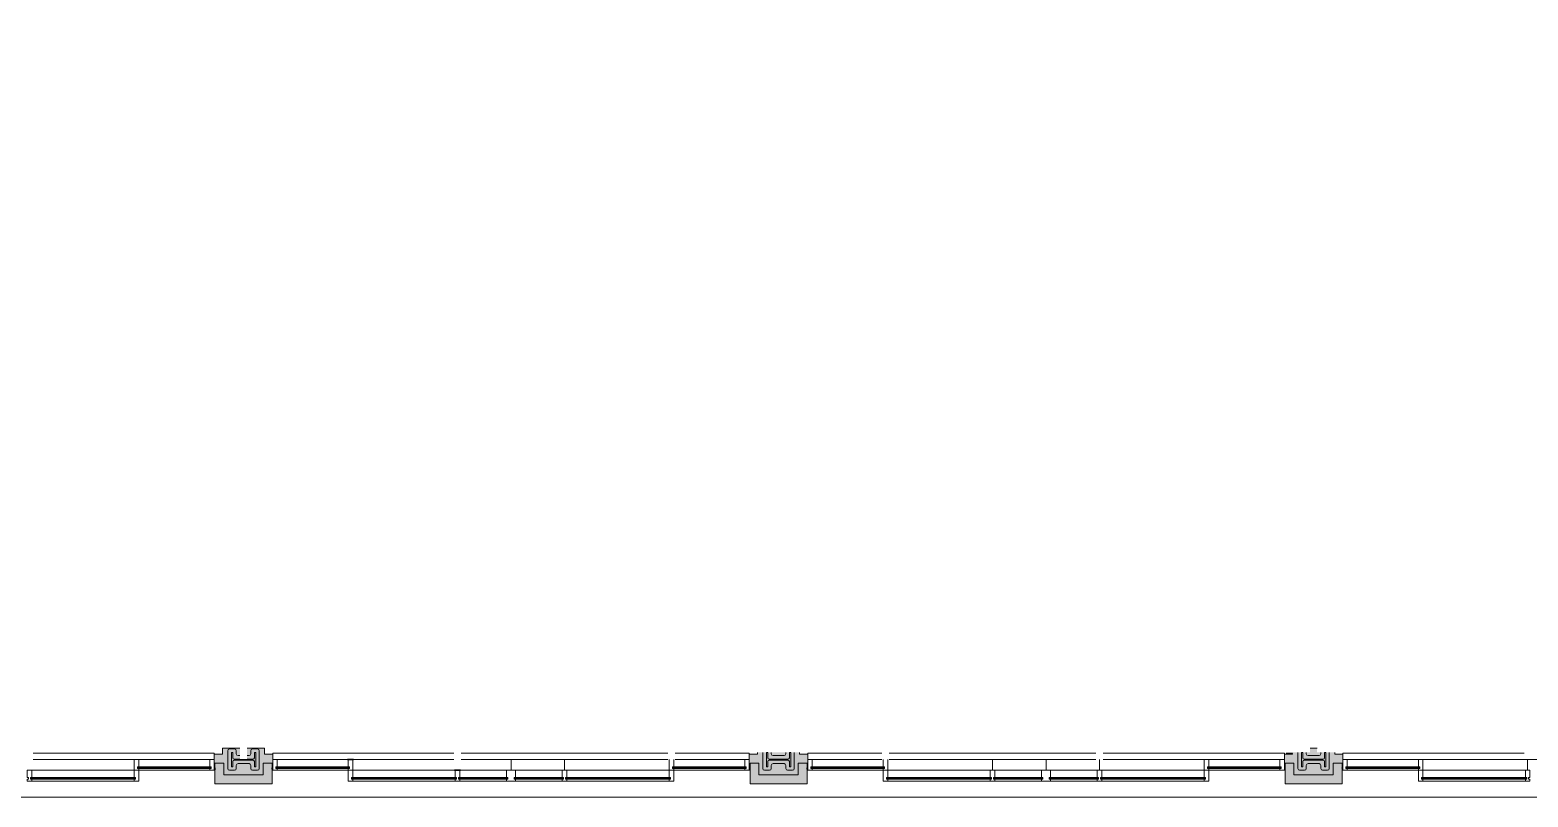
# Model space of a CAD drawing. Header units: inches. Extents: x 1724 to 4524, y -664 to 702.
# Drawn here: x 2230 to 3070, y -664 to -233 of the extents above; entities that cross this region are included whole.
import ezdxf

# ---------------------------------------------------------------- set-up
doc = ezdxf.new("R2010")
doc.units = ezdxf.units.IN
doc.header["$MEASUREMENT"] = 0
doc.layers.get('Defpoints').update_dxf_attribs({"lineweight": 9})
for name, color, linetype, lineweight in [('A-WALL', 7, 'Continuous', 9), ('B-BASE', 7, 'Continuous', 9), ('NABCA_dwg', 8, 'Continuous', 9), ('NB-PART-GWB', 7, 'Continuous', 9), ('NB-ROD-SEAL', 7, 'Continuous', 9), ('NB-WALL-EXT', 7, 'Continuous', 9), ('NB-WIND-EXT', 7, 'Continuous', 9), ('NB-WIND-MULL', 7, 'Continuous', 9), ('NB-WIND-SILL', 7, 'Continuous', 9)]:
    doc.layers.add(name, color=color, linetype=linetype, lineweight=lineweight)

# ---------------------------------------------------------------- blocks, each defined once
blk = doc.blocks.new('NABCA_dwg_MA-2900-8th-120718_dwg-2391440-New Construction - Test Fit Plan-2421454-Existing - Survey')
at = {"layer": 'B-BASE'}
for points in [[(-7737.21, -3896.6), (-7737.21, -3889.1), (-7736.84, -3889.1), (-7736.84, -3879.98), (-7741.38, -3879.98), (-7741.38, -3876.6), (-7751.21, -3876.6), (-7751.21, -3883.1), (-7755.21, -3883.1), (-7755.21, -3876.6), (-7765.04, -3876.6), (-7765.04, -3879.98), (-7769.59, -3879.98), (-7769.59, -3889.1), (-7769.21, -3889.1), (-7769.21, -3896.6)], [(-7469.21, -3896.6), (-7437.21, -3896.6), (-7437.21, -3889.1), (-7436.84, -3889.1), (-7436.84, -3879.98), (-7441.38, -3879.98), (-7441.38, -3879.1), (-7465.04, -3879.1), (-7465.04, -3879.98), (-7469.59, -3879.98), (-7469.59, -3889.1), (-7469.21, -3889.1)], [(-7137.21, -3896.6), (-7137.21, -3889.1), (-7136.84, -3889.1), (-7136.84, -3879.98), (-7141.38, -3879.98), (-7141.38, -3879.1), (-7151.19, -3879.1), (-7151.2, -3876.6), (-7155.21, -3876.61), (-7155.21, -3879.1), (-7165.04, -3879.1), (-7165.04, -3879.98), (-7169.59, -3879.98), (-7169.59, -3889.1), (-7169.21, -3889.1), (-7169.21, -3896.6)]]:
    blk.add_hatch(color=256, dxfattribs=at).paths.add_polyline_path(points, flags=0)
at = {"layer": 'A-WALL', "color": 10, "lineweight": 30}
for p, q in [((-7168.53, -3879.73), (-7165.03, -3879.73)), ((-7694.96, -3883.1), (-7691.46, -3883.1)), ((-7634.96, -3889.1), (-7631.46, -3889.1))]:
    blk.add_line(p, q, dxfattribs=at)
at = {"layer": 'B-BASE'}
for p, q in [((-7762.04, -3888.1), (-7762.04, -3878.1)), ((-7761.04, -3877.1), (-7758.29, -3877.1)), ((-7757.29, -3878.1), (-7757.29, -3879.85)), ((-7756.29, -3880.85), (-7755.21, -3880.85)), ((-7751.21, -3880.85), (-7750.13, -3880.85)), ((-7749.13, -3879.85), (-7749.13, -3878.1)), ((-7748.13, -3877.1), (-7745.38, -3877.1)), ((-7744.38, -3878.1), (-7744.38, -3888.1)), ((-7462.04, -3888.1), (-7462.04, -3879.1)), ((-7457.29, -3879.1), (-7457.29, -3879.85)), ((-7456.29, -3880.85), (-7450.13, -3880.85)), ((-7449.13, -3879.85), (-7449.13, -3879.1)), ((-7444.38, -3879.1), (-7444.38, -3888.1)), ((-7162.03, -3888.1), (-7162.03, -3879.1)), ((-7157.28, -3879.1), (-7157.28, -3879.85)), ((-7156.28, -3880.85), (-7150.12, -3880.85)), ((-7149.12, -3879.85), (-7149.12, -3879.1)), ((-7144.37, -3879.1), (-7144.37, -3888.1)), ((-7758.29, -3889.1), (-7761.04, -3889.1)), ((-7758.54, -3882.85), (-7755.21, -3882.85)), ((-7747.88, -3883.35), (-7758.54, -3883.35)), ((-7757.29, -3886.35), (-7757.29, -3888.1)), ((-7750.13, -3885.35), (-7756.29, -3885.35)), ((-7751.21, -3882.85), (-7747.88, -3882.85)), ((-7749.13, -3888.1), (-7749.13, -3886.35)), ((-7745.38, -3889.1), (-7748.13, -3889.1)), ((-7458.29, -3889.1), (-7461.04, -3889.1)), ((-7458.54, -3882.85), (-7447.88, -3882.85)), ((-7447.88, -3883.35), (-7458.54, -3883.35)), ((-7457.29, -3886.35), (-7457.29, -3888.1)), ((-7450.13, -3885.35), (-7456.29, -3885.35)), ((-7449.13, -3888.1), (-7449.13, -3886.35)), ((-7445.38, -3889.1), (-7448.13, -3889.1)), ((-7158.28, -3889.1), (-7161.03, -3889.1)), ((-7158.53, -3882.85), (-7147.87, -3882.85)), ((-7147.87, -3883.35), (-7158.53, -3883.35)), ((-7157.28, -3886.35), (-7157.28, -3888.1)), ((-7150.12, -3885.35), (-7156.28, -3885.35)), ((-7149.12, -3888.1), (-7149.12, -3886.35)), ((-7145.37, -3889.1), (-7148.12, -3889.1))]:
    blk.add_line(p, q, dxfattribs=at)
at = {"layer": 'B-BASE', "flags": 128}
for points in [[(-5935.21, -3896.6), (-5935.21, -3904.1), (-8374.21, -3904.1), (-8374.21, -2881.08), (-8378.21, -2881.08), (-8378.21, -2538.1), (-5818.21, -2538.1), (-5818.21, -2548.1)], [(-7759.29, -3884.1), (-7759.29, -3887.1), (-7760.04, -3887.1), (-7760.04, -3879.1), (-7759.29, -3879.1), (-7759.29, -3882.1)], [(-7747.13, -3882.1), (-7747.13, -3879.1), (-7746.38, -3879.1), (-7746.38, -3887.1), (-7747.13, -3887.1), (-7747.13, -3884.1)], [(-7459.29, -3884.1), (-7459.29, -3887.1), (-7460.04, -3887.1), (-7460.04, -3879.1), (-7459.29, -3879.1), (-7459.29, -3882.1)], [(-7447.13, -3882.1), (-7447.13, -3879.1), (-7446.38, -3879.1), (-7446.38, -3887.1), (-7447.13, -3887.1), (-7447.13, -3884.1)], [(-7159.28, -3884.1), (-7159.28, -3887.1), (-7160.03, -3887.1), (-7160.03, -3879.1), (-7159.28, -3879.1), (-7159.28, -3882.1)], [(-7147.12, -3882.1), (-7147.12, -3879.1), (-7146.37, -3879.1), (-7146.37, -3887.1), (-7147.12, -3887.1), (-7147.12, -3884.1)]]:
    blk.add_lwpolyline(points, dxfattribs=at)
at = {"layer": 'B-BASE'}
for centre, radius, start, end in [((-7761.04, -3878.1), 1, 90, 180), ((-7758.29, -3878.1), 1, 0, 90), ((-7756.29, -3879.85), 1, 180, 270), ((-7750.13, -3879.85), 1, 270, 0), ((-7748.13, -3878.1), 1, 90, 180), ((-7745.38, -3878.1), 1, 0, 90), ((-7456.29, -3879.85), 1, 180, 270), ((-7450.13, -3879.85), 1, 270, 0), ((-7156.28, -3879.85), 1, 180, 270), ((-7150.12, -3879.85), 1, 270, 0), ((-7761.04, -3888.1), 1, 180, 270), ((-7758.54, -3882.1), 0.75, 180, 270), ((-7758.54, -3884.1), 0.75, 90, 180), ((-7758.29, -3888.1), 1, 270, 0), ((-7756.29, -3886.35), 1, 90, 180), ((-7750.13, -3886.35), 1, 0, 90), ((-7748.13, -3888.1), 1, 180, 270), ((-7747.88, -3882.1), 0.75, 270, 0), ((-7747.88, -3884.1), 0.75, 0, 90), ((-7745.38, -3888.1), 1, 270, 0), ((-7461.04, -3888.1), 1, 180, 270), ((-7458.54, -3882.1), 0.75, 180, 270), ((-7458.54, -3884.1), 0.75, 90, 180), ((-7458.29, -3888.1), 1, 270, 0), ((-7456.29, -3886.35), 1, 90, 180), ((-7450.13, -3886.35), 1, 0, 90), ((-7448.13, -3888.1), 1, 180, 270), ((-7447.88, -3882.1), 0.75, 270, 0), ((-7447.88, -3884.1), 0.75, 0, 90), ((-7445.38, -3888.1), 1, 270, 0), ((-7161.03, -3888.1), 1, 180, 270), ((-7158.53, -3882.1), 0.75, 180, 270), ((-7158.53, -3884.1), 0.75, 90, 180), ((-7158.28, -3888.1), 1, 270, 0), ((-7156.28, -3886.35), 1, 90, 180), ((-7150.12, -3886.35), 1, 0, 90), ((-7148.12, -3888.1), 1, 180, 270), ((-7147.87, -3882.1), 0.75, 270, 0), ((-7147.87, -3884.1), 0.75, 0, 90), ((-7145.37, -3888.1), 1, 270, 0)]:
    blk.add_arc(centre, radius, start, end, dxfattribs=at)
at = {"layer": 'Defpoints'}
blk.add_line((-7871.96, -3889.1), (-7814.46, -3889.1), dxfattribs=at)
at = {"layer": 'NB-PART-GWB', "flags": 128}
for points in [[(-7769.59, -3884.1), (-7769.59, -3879.98), (-7765.04, -3879.98), (-7765.04, -3876.6), (-7755.21, -3876.6)], [(-7751.21, -3876.6), (-7741.38, -3876.6), (-7741.38, -3879.98), (-7736.84, -3879.98), (-7736.84, -3884.1)], [(-7469.59, -3884.1), (-7469.59, -3879.98), (-7465.04, -3879.98), (-7465.04, -3879.1)], [(-7441.38, -3879.1), (-7441.38, -3879.98), (-7436.84, -3879.98), (-7436.84, -3884.1)], [(-7169.58, -3884.1), (-7169.58, -3879.98), (-7165.03, -3879.98), (-7165.03, -3879.73)], [(-7141.37, -3879.1), (-7141.37, -3879.98), (-7136.83, -3879.98), (-7136.83, -3884.1)]]:
    blk.add_lwpolyline(points, dxfattribs=at)
at = {"layer": 'NB-ROD-SEAL'}
for centre, start, end in [((-7769.32, -3888.7), 56.64777, 129.97822), ((-7769.32, -3888.93), 56.64777, 129.97822), ((-7769.32, -3889.12), 56.64777, 129.97822), ((-7769.32, -3889.29), 56.64777, 129.97822), ((-7769.32, -3889.42), 56.64777, 129.97822), ((-7737.11, -3888.67), 50.02178, 123.35223), ((-7737.11, -3888.9), 50.02178, 123.35223), ((-7737.11, -3889.09), 50.02178, 123.35223), ((-7737.11, -3889.26), 50.02178, 123.35223), ((-7737.11, -3889.4), 50.02178, 123.35223), ((-7469.32, -3888.7), 56.64777, 129.97822), ((-7469.32, -3888.93), 56.64777, 129.97822), ((-7469.32, -3889.12), 56.64777, 129.97822), ((-7469.32, -3889.29), 56.64777, 129.97822), ((-7469.32, -3889.42), 56.64777, 129.97822), ((-7437.11, -3888.67), 50.02178, 123.35223), ((-7437.11, -3888.9), 50.02178, 123.35223), ((-7437.11, -3889.09), 50.02178, 123.35223), ((-7437.11, -3889.26), 50.02178, 123.35223), ((-7437.11, -3889.4), 50.02178, 123.35223), ((-7169.32, -3888.7), 56.64777, 129.97822), ((-7169.32, -3888.93), 56.64777, 129.97822), ((-7169.32, -3889.12), 56.64777, 129.97822), ((-7169.32, -3889.29), 56.64777, 129.97822), ((-7169.32, -3889.42), 56.64777, 129.97822), ((-7137.09, -3888.67), 50.02178, 123.35223), ((-7137.09, -3888.9), 50.02178, 123.35223), ((-7137.09, -3889.09), 50.02178, 123.35223), ((-7137.09, -3889.26), 50.02178, 123.35223), ((-7137.09, -3889.4), 50.02178, 123.35223)]:
    blk.add_arc(centre, 0.419, start, end, dxfattribs=at)
for centre in [(-7769.33, -3887.99), (-7737.09, -3887.96), (-7469.33, -3887.99), (-7437.09, -3887.96), (-7169.33, -3887.99), (-7137.08, -3887.96)]:
    blk.add_ellipse(centre, major_axis=(0, 0.333), ratio=0.724983, dxfattribs=at)
at = {"layer": 'NB-WALL-EXT', "flags": 128}
for points in [[(-7769.21, -3896.6), (-7737.21, -3896.6), (-7737.21, -3885.1), (-7742.21, -3885.1), (-7742.21, -3891.6), (-7764.21, -3891.6), (-7764.21, -3885.1), (-7769.21, -3885.1)], [(-7469.21, -3896.6), (-7437.21, -3896.6), (-7437.21, -3885.1), (-7442.21, -3885.1), (-7442.21, -3891.6), (-7464.21, -3891.6), (-7464.21, -3885.1), (-7469.21, -3885.1)], [(-7169.2, -3896.6), (-7137.2, -3896.6), (-7137.2, -3885.1), (-7142.2, -3885.1), (-7142.2, -3891.6), (-7164.2, -3891.6), (-7164.2, -3885.1), (-7169.2, -3885.1)]]:
    blk.add_lwpolyline(points, close=True, dxfattribs=at)
at = {"layer": 'NB-WIND-EXT'}
for p, q in [((-7812.71, -3887.3), (-7771.34, -3887.3)), ((-7812.71, -3887.9), (-7771.34, -3887.9)), ((-7812.34, -3887.3), (-7812.34, -3887.9)), ((-7811.96, -3887.1), (-7771.34, -3887.1)), ((-7811.96, -3888.1), (-7771.34, -3888.1)), ((-7771.71, -3887.9), (-7771.71, -3887.3)), ((-7694.46, -3887.1), (-7735.09, -3887.1)), ((-7693.71, -3887.3), (-7735.09, -3887.3)), ((-7693.71, -3887.9), (-7735.09, -3887.9)), ((-7694.46, -3888.1), (-7735.09, -3888.1)), ((-7734.71, -3887.9), (-7734.71, -3887.3)), ((-7694.09, -3887.3), (-7694.09, -3887.9)), ((-7512.71, -3887.3), (-7471.34, -3887.3)), ((-7512.71, -3887.9), (-7471.34, -3887.9)), ((-7512.34, -3887.3), (-7512.34, -3887.9)), ((-7511.96, -3887.1), (-7471.34, -3887.1)), ((-7511.96, -3888.1), (-7471.34, -3888.1)), ((-7471.71, -3887.9), (-7471.71, -3887.3)), ((-7394.46, -3887.1), (-7435.09, -3887.1)), ((-7393.71, -3887.3), (-7435.09, -3887.3)), ((-7393.71, -3887.9), (-7435.09, -3887.9)), ((-7394.46, -3888.1), (-7435.09, -3888.1)), ((-7434.71, -3887.9), (-7434.71, -3887.3)), ((-7394.09, -3887.3), (-7394.09, -3887.9)), ((-7212.71, -3887.3), (-7171.34, -3887.3)), ((-7212.71, -3887.9), (-7171.34, -3887.9)), ((-7212.34, -3887.3), (-7212.34, -3887.9)), ((-7211.96, -3887.1), (-7171.34, -3887.1)), ((-7211.96, -3888.1), (-7171.34, -3888.1)), ((-7171.71, -3887.9), (-7171.71, -3887.3)), ((-7094.45, -3887.1), (-7135.08, -3887.1)), ((-7093.7, -3887.3), (-7135.08, -3887.3)), ((-7093.7, -3887.9), (-7135.08, -3887.9)), ((-7094.45, -3888.1), (-7135.08, -3888.1)), ((-7134.7, -3887.9), (-7134.7, -3887.3)), ((-7094.08, -3887.3), (-7094.08, -3887.9)), ((-7872.71, -3893.1), (-7814.46, -3893.1)), ((-7872.71, -3893.3), (-7813.71, -3893.3)), ((-7872.71, -3893.9), (-7813.71, -3893.9)), ((-7872.71, -3894.1), (-7814.46, -3894.1)), ((-7872.34, -3893.3), (-7872.34, -3893.9)), ((-7814.09, -3893.3), (-7814.09, -3893.9)), ((-7633.71, -3893.3), (-7692.71, -3893.3)), ((-7633.71, -3893.9), (-7692.71, -3893.9)), ((-7692.34, -3893.3), (-7692.34, -3893.9)), ((-7633.71, -3893.1), (-7691.96, -3893.1)), ((-7633.71, -3894.1), (-7691.96, -3894.1)), ((-7634.09, -3893.3), (-7634.09, -3893.9)), ((-7604.96, -3893.1), (-7632.71, -3893.1)), ((-7604.96, -3893.3), (-7632.71, -3893.3)), ((-7604.96, -3893.9), (-7632.71, -3893.9)), ((-7604.96, -3894.1), (-7632.71, -3894.1)), ((-7632.34, -3893.3), (-7632.34, -3893.9)), ((-7605.34, -3893.3), (-7605.34, -3893.9)), ((-7601.46, -3893.1), (-7573.71, -3893.1)), ((-7601.46, -3893.3), (-7573.71, -3893.3)), ((-7601.46, -3893.9), (-7573.71, -3893.9)), ((-7601.46, -3894.1), (-7573.71, -3894.1)), ((-7601.09, -3893.3), (-7601.09, -3893.9)), ((-7574.09, -3893.3), (-7574.09, -3893.9)), ((-7572.71, -3893.1), (-7514.46, -3893.1)), ((-7572.71, -3893.3), (-7513.71, -3893.3)), ((-7572.71, -3893.9), (-7513.71, -3893.9)), ((-7572.71, -3894.1), (-7514.46, -3894.1)), ((-7572.34, -3893.3), (-7572.34, -3893.9)), ((-7514.09, -3893.3), (-7514.09, -3893.9)), ((-7333.71, -3893.3), (-7392.71, -3893.3)), ((-7333.71, -3893.9), (-7392.71, -3893.9)), ((-7392.34, -3893.3), (-7392.34, -3893.9)), ((-7333.71, -3893.1), (-7391.96, -3893.1)), ((-7333.71, -3894.1), (-7391.96, -3894.1)), ((-7334.09, -3893.3), (-7334.09, -3893.9)), ((-7304.96, -3893.1), (-7332.71, -3893.1)), ((-7304.96, -3893.3), (-7332.71, -3893.3)), ((-7304.96, -3893.9), (-7332.71, -3893.9)), ((-7304.96, -3894.1), (-7332.71, -3894.1)), ((-7332.34, -3893.3), (-7332.34, -3893.9)), ((-7305.34, -3893.3), (-7305.34, -3893.9)), ((-7301.46, -3893.1), (-7273.71, -3893.1)), ((-7301.46, -3893.3), (-7273.71, -3893.3)), ((-7301.46, -3893.9), (-7273.71, -3893.9)), ((-7301.46, -3894.1), (-7273.71, -3894.1)), ((-7301.09, -3893.3), (-7301.09, -3893.9)), ((-7274.09, -3893.3), (-7274.09, -3893.9)), ((-7272.71, -3893.1), (-7214.46, -3893.1)), ((-7272.71, -3893.3), (-7213.71, -3893.3)), ((-7272.71, -3893.9), (-7213.71, -3893.9)), ((-7272.71, -3894.1), (-7214.46, -3894.1)), ((-7272.34, -3893.3), (-7272.34, -3893.9)), ((-7214.09, -3893.3), (-7214.09, -3893.9)), ((-7033.7, -3893.3), (-7092.7, -3893.3)), ((-7033.7, -3893.9), (-7092.7, -3893.9)), ((-7092.32, -3893.3), (-7092.32, -3893.9)), ((-7033.7, -3893.1), (-7091.95, -3893.1)), ((-7033.7, -3894.1), (-7091.95, -3894.1)), ((-7034.08, -3893.3), (-7034.08, -3893.9))]:
    blk.add_line(p, q, dxfattribs=at)
at = {"layer": 'NB-WIND-MULL', "flags": 128}
for points in [[(-7874.46, -3889.1), (-7874.46, -3893.1), (-7873.71, -3893.1), (-7873.71, -3894.1), (-7874.46, -3894.1), (-7874.46, -3895.1), (-7871.96, -3895.1), (-7871.96, -3894.1), (-7872.71, -3894.1), (-7872.71, -3893.1), (-7871.96, -3893.1), (-7871.96, -3889.1)], [(-7691.96, -3883.1), (-7691.96, -3889.1), (-7694.46, -3889.1), (-7694.46, -3888.1), (-7693.71, -3888.1), (-7693.71, -3887.1), (-7694.46, -3887.1), (-7694.46, -3883.1)], [(-7631.96, -3889.1), (-7631.96, -3893.1), (-7632.71, -3893.1), (-7632.71, -3894.1), (-7631.96, -3894.1), (-7631.96, -3895.1), (-7634.46, -3895.1), (-7634.46, -3894.1), (-7633.71, -3894.1), (-7633.71, -3893.1), (-7634.46, -3893.1), (-7634.46, -3889.1)], [(-7514.46, -3883.1), (-7514.46, -3889.1), (-7511.96, -3889.1), (-7511.96, -3888.1), (-7512.71, -3888.1), (-7512.71, -3887.1), (-7511.96, -3887.1), (-7511.96, -3883.1)], [(-7391.96, -3883.1), (-7391.96, -3889.1), (-7394.46, -3889.1), (-7394.46, -3888.1), (-7393.71, -3888.1), (-7393.71, -3887.1), (-7394.46, -3887.1), (-7394.46, -3883.1)], [(-7274.46, -3889.35), (-7274.46, -3893.1), (-7273.71, -3893.1), (-7273.71, -3894.1), (-7274.46, -3894.1), (-7274.46, -3895.1), (-7271.96, -3895.1), (-7271.96, -3894.1), (-7272.71, -3894.1), (-7272.71, -3893.1), (-7271.96, -3893.1), (-7271.96, -3889.35)]]:
    blk.add_lwpolyline(points, dxfattribs=at)
for points in [[(-7872.71, -3893.1), (-7872.71, -3894.1), (-7871.96, -3894.1), (-7871.96, -3895.1), (-7874.46, -3895.1), (-7874.46, -3894.1), (-7873.71, -3894.1), (-7873.71, -3893.1), (-7874.46, -3893.1), (-7874.46, -3889.1), (-7871.96, -3889.1), (-7871.96, -3893.1)], [(-7811.96, -3889.1), (-7811.96, -3888.1), (-7812.71, -3888.1), (-7812.71, -3887.1), (-7811.96, -3887.1), (-7811.96, -3883.1), (-7814.46, -3883.1), (-7814.46, -3889.1)], [(-7814.46, -3895.1), (-7814.46, -3894.1), (-7813.71, -3894.1), (-7813.71, -3893.1), (-7814.46, -3893.1), (-7814.46, -3889.1), (-7811.96, -3889.1), (-7811.96, -3895.1)], [(-7772.09, -3889.1), (-7772.09, -3888.1), (-7771.34, -3888.1), (-7771.34, -3887.1), (-7772.09, -3887.1), (-7772.09, -3883.1), (-7769.59, -3883.1), (-7769.59, -3889.1)], [(-7734.34, -3889.1), (-7734.34, -3888.1), (-7735.09, -3888.1), (-7735.09, -3887.1), (-7734.34, -3887.1), (-7734.34, -3883.1), (-7736.84, -3883.1), (-7736.84, -3889.1)], [(-7691.96, -3895.1), (-7691.96, -3894.1), (-7692.71, -3894.1), (-7692.71, -3893.1), (-7691.96, -3893.1), (-7691.96, -3889.1), (-7694.46, -3889.1), (-7694.46, -3895.1)], [(-7604.96, -3893.1), (-7604.96, -3894.1), (-7605.71, -3894.1), (-7605.71, -3895.1), (-7600.71, -3895.1), (-7600.71, -3894.1), (-7601.46, -3894.1), (-7601.46, -3893.1), (-7600.71, -3893.1), (-7600.71, -3889.1), (-7605.71, -3889.1), (-7605.71, -3893.1)], [(-7573.71, -3893.1), (-7573.71, -3894.1), (-7574.46, -3894.1), (-7574.46, -3895.1), (-7571.96, -3895.1), (-7571.96, -3894.1), (-7572.71, -3894.1), (-7572.71, -3893.1), (-7571.96, -3893.1), (-7571.96, -3889.1), (-7574.46, -3889.1), (-7574.46, -3893.1)], [(-7514.46, -3895.1), (-7514.46, -3894.1), (-7513.71, -3894.1), (-7513.71, -3893.1), (-7514.46, -3893.1), (-7514.46, -3889.1), (-7511.96, -3889.1), (-7511.96, -3895.1)], [(-7472.09, -3889.1), (-7472.09, -3888.1), (-7471.34, -3888.1), (-7471.34, -3887.1), (-7472.09, -3887.1), (-7472.09, -3883.1), (-7469.59, -3883.1), (-7469.59, -3889.1)], [(-7434.34, -3889.1), (-7434.34, -3888.1), (-7435.09, -3888.1), (-7435.09, -3887.1), (-7434.34, -3887.1), (-7434.34, -3883.1), (-7436.84, -3883.1), (-7436.84, -3889.1)], [(-7391.96, -3895.1), (-7391.96, -3894.1), (-7392.71, -3894.1), (-7392.71, -3893.1), (-7391.96, -3893.1), (-7391.96, -3889.1), (-7394.46, -3889.1), (-7394.46, -3895.1)], [(-7332.71, -3893.1), (-7332.71, -3894.1), (-7331.96, -3894.1), (-7331.96, -3895.1), (-7334.46, -3895.1), (-7334.46, -3894.1), (-7333.71, -3894.1), (-7333.71, -3893.1), (-7334.46, -3893.1), (-7334.46, -3889.1), (-7331.96, -3889.1), (-7331.96, -3893.1)], [(-7304.96, -3893.1), (-7304.96, -3894.1), (-7305.71, -3894.1), (-7305.71, -3895.1), (-7300.71, -3895.1), (-7300.71, -3894.1), (-7301.46, -3894.1), (-7301.46, -3893.1), (-7300.71, -3893.1), (-7300.71, -3889.1), (-7305.71, -3889.1), (-7305.71, -3893.1)], [(-7272.71, -3893.1), (-7272.71, -3894.1), (-7271.96, -3894.1), (-7271.96, -3895.1), (-7274.46, -3895.1), (-7274.46, -3894.1), (-7273.71, -3894.1), (-7273.71, -3893.1), (-7274.46, -3893.1), (-7274.46, -3889.1), (-7271.96, -3889.1), (-7271.96, -3893.1)], [(-7211.96, -3889.1), (-7211.96, -3888.1), (-7212.71, -3888.1), (-7212.71, -3887.1), (-7211.96, -3887.1), (-7211.96, -3883.1), (-7214.46, -3883.1), (-7214.46, -3889.1)], [(-7214.46, -3895.1), (-7214.46, -3894.1), (-7213.71, -3894.1), (-7213.71, -3893.1), (-7214.46, -3893.1), (-7214.46, -3889.1), (-7211.96, -3889.1), (-7211.96, -3895.1)], [(-7172.09, -3889.1), (-7172.09, -3888.1), (-7171.34, -3888.1), (-7171.34, -3887.1), (-7172.09, -3887.1), (-7172.09, -3883.1), (-7169.59, -3883.1), (-7169.59, -3889.1)], [(-7134.33, -3889.1), (-7134.33, -3888.1), (-7135.08, -3888.1), (-7135.08, -3887.1), (-7134.33, -3887.1), (-7134.33, -3883.1), (-7136.83, -3883.1), (-7136.83, -3889.1)], [(-7094.45, -3889.1), (-7094.45, -3888.1), (-7093.7, -3888.1), (-7093.7, -3887.1), (-7094.45, -3887.1), (-7094.45, -3883.1), (-7091.95, -3883.1), (-7091.95, -3889.1)], [(-7091.95, -3895.1), (-7091.95, -3894.1), (-7092.7, -3894.1), (-7092.7, -3893.1), (-7091.95, -3893.1), (-7091.95, -3889.1), (-7094.45, -3889.1), (-7094.45, -3895.1)], [(-7032.7, -3893.1), (-7032.7, -3894.1), (-7031.95, -3894.1), (-7031.95, -3895.1), (-7034.45, -3895.1), (-7034.45, -3894.1), (-7033.7, -3894.1), (-7033.7, -3893.1), (-7034.45, -3893.1), (-7034.45, -3889.1), (-7031.95, -3889.1), (-7031.95, -3893.1)]]:
    blk.add_lwpolyline(points, close=True, dxfattribs=at)
at = {"layer": 'NB-WIND-SILL'}
for p, q in [((-7515.21, -3879.48), (-7631.21, -3879.48)), ((-7275.21, -3879.48), (-7391.21, -3879.48)), ((-7871.21, -3883.1), (-7769.59, -3883.1)), ((-7811.96, -3889.1), (-7772.09, -3889.1)), ((-7694.46, -3889.1), (-7734.34, -3889.1)), ((-7631.21, -3883.1), (-7515.21, -3883.1)), ((-7600.71, -3889.1), (-7574.46, -3889.1)), ((-7573.21, -3889.1), (-7573.21, -3883.1)), ((-7571.97, -3889.1), (-7514.46, -3889.1)), ((-7511.96, -3889.1), (-7472.09, -3889.1)), ((-7511.21, -3883.1), (-7472.09, -3883.1)), ((-7434.34, -3883.1), (-7395.21, -3883.1)), ((-7394.46, -3889.1), (-7434.34, -3889.1)), ((-7334.46, -3889.1), (-7391.96, -3889.1)), ((-7391.21, -3883.1), (-7275.21, -3883.1)), ((-7333.21, -3889.1), (-7333.21, -3883.1)), ((-7305.71, -3889.1), (-7331.96, -3889.1)), ((-7300.71, -3889.1), (-7274.46, -3889.1)), ((-7273.21, -3889.1), (-7273.21, -3883.1)), ((-7271.96, -3889.1), (-7214.46, -3889.1)), ((-7271.21, -3883.1), (-7169.59, -3883.1)), ((-7211.96, -3889.1), (-7172.09, -3889.1)), ((-7134.33, -3883.1), (-6869.58, -3883.1)), ((-7094.45, -3889.1), (-7134.33, -3889.1)), ((-7034.45, -3889.1), (-7091.95, -3889.1)), ((-7033.2, -3889.1), (-7033.2, -3883.1)), ((-7871.97, -3895.1), (-7814.46, -3895.1)), ((-7634.46, -3895.1), (-7691.96, -3895.1)), ((-7605.71, -3895.1), (-7631.96, -3895.1)), ((-7600.71, -3895.1), (-7574.46, -3895.1)), ((-7571.97, -3895.1), (-7514.46, -3895.1)), ((-7334.46, -3895.1), (-7391.96, -3895.1)), ((-7305.71, -3895.1), (-7331.96, -3895.1)), ((-7300.71, -3895.1), (-7274.46, -3895.1)), ((-7271.97, -3895.1), (-7214.46, -3895.1)), ((-7034.45, -3895.1), (-7091.95, -3895.1))]:
    blk.add_line(p, q, dxfattribs=at)
at = {"layer": 'NB-WIND-SILL', "flags": 128}
for points in [[(-7769.59, -3879.98), (-7769.59, -3879.48), (-7871.21, -3879.48)], [(-7635.21, -3879.48), (-7694.96, -3879.48), (-7736.84, -3879.48), (-7736.84, -3879.98)], [(-7469.59, -3879.98), (-7469.59, -3879.48), (-7511.21, -3879.48)], [(-7395.21, -3879.48), (-7436.84, -3879.48), (-7436.84, -3879.98)], [(-7169.58, -3879.98), (-7169.59, -3879.48), (-7271.21, -3879.48)], [(-7035.19, -3879.48), (-7136.83, -3879.48), (-7136.83, -3879.98)], [(-7734.34, -3883.1), (-7694.46, -3883.1), (-7635.21, -3883.1)], [(-7605.71, -3889.1), (-7634.96, -3889.1), (-7691.96, -3889.1)], [(-7603.21, -3889.1), (-7603.21, -3885.1), (-7603.21, -3889.1), (-7603.21, -3883.1)], [(-7303.21, -3889.1), (-7303.21, -3885.1), (-7303.21, -3889.1), (-7303.21, -3883.1)]]:
    blk.add_lwpolyline(points, dxfattribs=at)
blk = doc.blocks.new('NABCA_dwg-2391440-Existing - Survey')
at = {"layer": 'A-WALL', "color": 250, "lineweight": 20}
for p, q in [((2947.28, -636.11), (2951.28, -636.11)), ((2347.27, -642.6), (2351.27, -642.6))]:
    blk.add_line(p, q, dxfattribs=at)
blk.add_blockref('NABCA_dwg_MA-2900-8th-120718_dwg-2391440-New Construction - Test Fit Plan-2421454-Existing - Survey', (10102.48, 3240.5))

msp = doc.modelspace()

# ---------------------------------------------------------------- block references
at = {"layer": 'NABCA_dwg', "color": 7}
msp.add_blockref('NABCA_dwg-2391440-Existing - Survey', (0, 0), dxfattribs=at)

doc.saveas('drawing.dxf')
